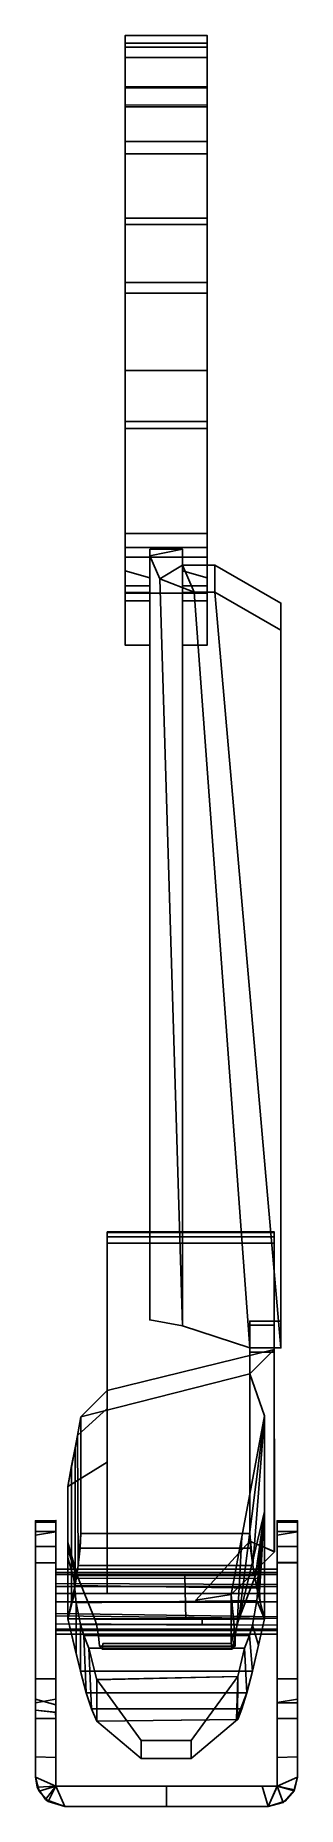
# Model space of a CAD drawing. Header units: millimetres. Extents: x 0 to 16, y 0 to 108.
import ezdxf

# ---------------------------------------------------------------- set-up
doc = ezdxf.new("R2010")
doc.units = ezdxf.units.MM
doc.layers.add('Layer1', color=1, linetype='Continuous')

msp = doc.modelspace()

# ---------------------------------------------------------------- linework, layer by layer
at = {"layer": 'Layer1'}
for points in [[(5.98, 107.19, 95.03), (5.98, 107.9, 99.49), (5.98, 103.64, 110.55), (5.98, 104.03, 104.02)], [(5.98, 107.9, 99.49), (5.98, 107.43, 102.92), (5.98, 106.59, 102.89), (5.98, 107.9, 99.49)], [(10.98, 107.19, 95.03), (5.98, 107.19, 95.03), (5.98, 107.9, 99.49), (10.98, 107.9, 99.49)], [(10.98, 107.9, 99.49), (5.98, 107.9, 99.49), (5.98, 107.43, 102.92), (10.98, 107.43, 102.92)], [(5.98, 106.59, 102.89), (5.98, 107.43, 102.92), (5.98, 106.55, 105.33), (5.98, 105.76, 105.03)], [(5.98, 107.43, 102.92), (5.98, 106.55, 105.33), (10.98, 106.55, 105.33), (10.98, 107.43, 102.92)], [(5.98, 104.77, 90.61), (5.98, 107.19, 95.03), (5.98, 104.03, 104.02), (5.98, 104.77, 90.61)], [(10.98, 104.77, 90.61), (5.98, 104.77, 90.61), (5.98, 107.19, 95.03), (10.98, 107.19, 95.03)], [(10.98, 107.19, 95.03), (10.98, 107.9, 99.49), (10.98, 103.64, 110.55), (10.98, 104.03, 104.02)], [(10.98, 107.9, 99.49), (10.98, 107.43, 102.92), (10.98, 106.59, 102.89), (10.98, 107.9, 99.49)], [(10.98, 106.59, 102.89), (10.98, 107.43, 102.92), (10.98, 106.55, 105.33), (10.98, 105.76, 105.03)], [(10.98, 104.77, 90.61), (10.98, 107.19, 95.03), (10.98, 104.03, 104.02), (10.98, 104.77, 90.61)], [(5.98, 105.77, 105.02), (5.98, 106.55, 105.33), (5.98, 105.48, 107.25), (5.98, 104.14, 109.24)], [(5.98, 106.55, 105.33), (5.98, 104.69, 108.36), (10.98, 104.7, 108.37), (10.98, 106.55, 105.33)], [(10.98, 105.77, 105.02), (10.98, 106.55, 105.33), (10.98, 105.48, 107.25), (10.98, 104.3, 108.93)], [(5.98, 101.42, 87.59), (5.98, 104.77, 90.61), (5.98, 103.53, 112.98), (5.98, 100.68, 114.95)], [(10.98, 101.42, 87.59), (5.98, 101.42, 87.59), (5.98, 104.77, 90.61), (10.98, 104.77, 90.61)], [(5.98, 104.69, 108.36), (10.98, 104.69, 108.36), (10.98, 103.67, 110.45), (5.98, 103.64, 110.55)], [(10.98, 101.42, 87.59), (10.98, 104.77, 90.61), (10.98, 103.53, 112.98), (10.98, 100.68, 114.95)], [(5.98, 103.64, 110.55), (10.98, 103.67, 110.45), (10.98, 103.53, 112.98), (5.98, 103.53, 112.98)], [(5.98, 103.53, 112.98), (10.98, 103.53, 112.98), (10.98, 100.68, 114.95), (5.98, 100.68, 114.95)], [(5.98, 96.75, 85.69), (5.98, 101.42, 87.59), (5.98, 100.68, 114.95), (5.98, 96.37, 117.94)], [(10.98, 96.75, 85.69), (5.98, 96.75, 85.69), (5.98, 101.42, 87.59), (10.98, 101.42, 87.59)], [(5.98, 100.68, 114.95), (10.98, 100.68, 114.95), (10.98, 96.37, 117.94), (5.98, 96.37, 117.94)], [(10.98, 96.75, 85.69), (10.98, 101.42, 87.59), (10.98, 100.68, 114.95), (10.98, 96.37, 117.94)], [(5.98, 92.83, 85.45), (5.98, 96.75, 85.69), (5.98, 96.37, 117.94), (5.98, 92.17, 117.18)], [(10.98, 92.83, 85.45), (5.98, 92.83, 85.45), (5.98, 96.75, 85.69), (10.98, 96.75, 85.69)], [(5.98, 96.37, 117.94), (10.98, 96.37, 117.94), (10.98, 92.17, 117.18), (5.98, 92.17, 117.18)], [(10.98, 92.83, 85.45), (10.98, 96.75, 85.69), (10.98, 96.37, 117.94), (10.98, 92.17, 117.18)], [(5.98, 87.45, 87.07), (5.98, 92.83, 85.45), (5.98, 92.17, 117.18), (5.98, 84.34, 109.55)], [(5.98, 87.45, 87.07), (10.98, 87.45, 87.07), (10.98, 92.83, 85.45), (5.98, 92.83, 85.45)], [(5.98, 92.17, 117.18), (10.98, 92.17, 117.18), (10.98, 84.34, 109.55), (5.98, 84.34, 109.55)], [(10.98, 87.45, 87.07), (10.98, 92.83, 85.45), (10.98, 92.17, 117.18), (10.98, 84.34, 109.55)], [(5.98, 87.45, 87.07), (5.98, 84.34, 109.55), (5.98, 77.51, 99.7), (5.98, 83.92, 88.25)], [(5.98, 87.45, 87.07), (5.98, 83.92, 88.25), (10.98, 83.92, 88.25), (10.98, 87.45, 87.07)], [(10.98, 87.45, 87.07), (10.98, 84.34, 109.55), (10.98, 77.51, 99.7), (10.98, 83.92, 88.25)], [(5.98, 77.51, 99.7), (5.98, 84.34, 109.55), (10.98, 84.34, 109.55), (10.98, 77.51, 99.7)], [(5.98, 83.92, 88.25), (5.98, 79.4, 87.31), (5.98, 73.86, 94.43), (5.98, 77.51, 99.7)], [(10.98, 83.92, 88.25), (10.98, 79.4, 87.31), (10.98, 73.86, 94.43), (10.98, 77.51, 99.7)], [(5.98, 76.66, 84.88), (5.98, 79.4, 87.31), (5.98, 73.86, 94.43), (5.98, 70.69, 89.86)], [(10.98, 76.66, 84.88), (10.98, 79.4, 87.31), (10.98, 73.86, 94.43), (10.98, 70.69, 89.86)], [(5.98, 73.86, 94.43), (5.98, 77.51, 99.7), (10.98, 77.51, 99.7), (10.98, 73.86, 94.43)], [(5.98, 76.66, 84.88), (5.98, 76.06, 83.9), (5.98, 72.62, 85.77), (5.98, 70.69, 89.86)], [(10.98, 76.06, 83.9), (5.98, 76.06, 83.9), (5.98, 76.66, 84.88), (10.98, 76.66, 84.88)], [(5.98, 76.06, 83.9), (5.98, 75.23, 83.3), (5.98, 74.23, 84.89), (5.98, 76.06, 83.9)], [(7.48, 74.8, 83.24), (7.48, 76.06, 83.9), (5.98, 76.06, 83.9), (5.98, 75.23, 83.3)], [(9.48, 75.58, 98.99), (9.48, 76.55, 98.31), (7.48, 76.15, 98.58), (8.09, 74.75, 99.57)], [(7.48, 76.55, 98.31), (9.48, 76.55, 98.31), (7.48, 76.15, 98.6), (7.48, 76.55, 98.31)], [(7.48, 33.56, 23.53), (7.48, 29.53, 32.21), (7.48, 76.15, 98.58), (7.48, 75.7, 83.53)], [(7.48, 76.15, 98.58), (8.09, 74.75, 99.56), (9.48, 29.18, 32.93), (7.48, 29.53, 32.21)], [(9.48, 33.56, 23.53), (9.48, 29.53, 32.21), (9.48, 76.15, 98.58), (9.48, 75.7, 83.53)], [(10.98, 74.8, 83.24), (10.98, 76.06, 83.9), (9.48, 76.06, 83.9), (9.48, 75.23, 83.3)], [(10.98, 76.66, 84.88), (10.98, 76.06, 83.9), (10.98, 72.62, 85.77), (10.98, 70.69, 89.86)], [(10.98, 76.06, 83.9), (10.98, 74.8, 83.24), (10.98, 74.23, 84.89), (10.98, 76.06, 83.9)], [(5.98, 75.23, 83.3), (5.98, 74.32, 83.31), (5.98, 74.23, 84.89), (5.98, 75.23, 83.3)], [(5.98, 74.32, 83.31), (5.98, 75.23, 83.3), (7.48, 74.8, 83.24), (7.48, 74.32, 83.31)], [(9.48, 75.58, 98.99), (10.18, 73.94, 100.13), (8.09, 74.75, 99.57), (9.48, 75.58, 98.99)], [(10.18, 73.94, 100.13), (8.09, 74.75, 99.57), (9.48, 29.18, 32.93), (13.58, 27.82, 34.47)], [(8.09, 74.75, 99.57), (10.18, 73.94, 100.13), (13.58, 27.82, 34.47), (9.48, 29.18, 32.93)], [(9.48, 75.58, 98.99), (11.44, 75.58, 98.99), (11.44, 73.94, 100.13), (10.18, 73.94, 100.13)], [(9.48, 74.32, 83.31), (9.48, 75.23, 83.3), (10.98, 74.8, 83.24), (10.98, 74.32, 83.31)], [(10.98, 74.8, 83.24), (10.98, 74.32, 83.31), (10.98, 74.23, 84.89), (10.98, 74.8, 83.24)], [(11.44, 75.58, 98.99), (15.48, 73.26, 95.68), (15.48, 71.62, 96.83), (11.44, 73.94, 100.13)], [(5.98, 74.32, 83.31), (5.98, 74.23, 84.89), (5.98, 73.98, 85.03), (5.98, 73.91, 83.52)], [(5.98, 73.91, 83.52), (5.98, 74.32, 83.31), (7.48, 74.32, 83.31), (7.48, 73.91, 83.52)], [(5.98, 73.91, 83.52), (5.98, 73.61, 83.79), (5.98, 73.73, 85.17), (5.98, 73.98, 85.03)], [(5.98, 73.4, 84.13), (5.98, 73.91, 83.52), (7.48, 73.91, 83.52), (7.48, 73.4, 84.13)], [(5.98, 73.86, 94.43), (7.48, 73.86, 94.43), (7.48, 70.69, 89.86), (5.98, 70.69, 89.86)], [(5.98, 73.61, 83.79), (5.98, 73.73, 85.17), (5.98, 72.62, 85.77), (5.98, 73.61, 83.79)], [(9.48, 73.91, 83.52), (9.48, 74.32, 83.31), (10.98, 74.32, 83.31), (10.98, 73.91, 83.52)], [(9.48, 73.4, 84.13), (9.48, 73.91, 83.52), (10.98, 73.91, 83.52), (10.98, 73.4, 84.13)], [(9.48, 73.86, 94.43), (10.98, 73.86, 94.43), (10.98, 70.69, 89.86), (9.48, 70.69, 89.86)], [(15.48, 27.82, 34.47), (13.58, 27.82, 34.47), (10.18, 73.94, 100.13), (11.44, 73.94, 100.13)], [(10.98, 74.32, 83.31), (10.98, 74.23, 84.89), (10.98, 73.98, 85.03), (10.98, 73.91, 83.52)], [(10.98, 73.91, 83.52), (10.98, 73.61, 83.79), (10.98, 73.73, 85.17), (10.98, 73.98, 85.03)], [(10.98, 73.61, 83.79), (10.98, 73.73, 85.17), (10.98, 72.62, 85.77), (10.98, 73.61, 83.79)], [(11.44, 73.94, 100.13), (15.48, 71.62, 96.83), (15.48, 27.82, 34.47)], [(5.98, 73.4, 84.13), (5.98, 70.69, 89.86), (7.48, 70.69, 89.86), (7.48, 73.4, 84.13)], [(9.48, 73.4, 84.13), (9.48, 70.69, 89.86), (10.98, 70.69, 89.86), (10.98, 73.4, 84.13)], [(15.48, 73.26, 95.68), (15.48, 71.62, 96.83), (15.48, 27.82, 34.47), (15.48, 29.46, 33.32)], [(15.08, 34.86, 18.79), (15.08, 34.9, 20.27), (4.88, 34.9, 20.27), (4.88, 34.86, 18.79)], [(15.08, 34.9, 20.27), (15.08, 34.6, 21.28), (4.88, 34.6, 21.28), (4.88, 34.9, 20.27)], [(4.88, 34.6, 21.28), (4.88, 24.13, 5.31), (4.88, 24.48, 5.05), (4.88, 34.9, 20.27)], [(4.88, 34.9, 20.27), (4.88, 34.86, 18.79), (4.88, 24.87, 4.78), (4.88, 24.48, 5.05)], [(15.08, 34.22, 17.34), (15.08, 34.86, 18.79), (4.88, 34.86, 18.79), (4.88, 34.22, 17.34)], [(4.88, 34.86, 18.79), (4.88, 34.21, 17.32), (4.88, 25.23, 4.53), (4.88, 24.87, 4.78)], [(4.88, 24.13, 5.31), (4.88, 34.6, 21.28), (4.88, 29.21, 32.91), (4.88, 12.89, 13.21)], [(15.08, 29.21, 32.91), (15.08, 34.6, 21.28), (15.08, 27.73, 8.1), (15.08, 15.4, 16.78)], [(15.08, 27.73, 8.1), (15.08, 34.21, 17.32), (4.88, 34.22, 17.34), (4.88, 25.23, 4.53)], [(4.88, 29.21, 32.91), (4.88, 27.57, 34.06), (4.88, 12.89, 13.21), (4.88, 29.21, 32.91)], [(13.58, 29.46, 33.32), (13.58, 27.82, 34.47), (15.48, 27.82, 34.47), (15.48, 29.46, 33.32)], [(13.58, 29.18, 32.93), (13.58, 27.57, 34.06), (13.58, 27.82, 34.47), (13.58, 29.46, 33.32)], [(15.08, 27.57, 34.06), (13.58, 27.57, 34.06), (13.58, 29.21, 32.91), (15.08, 29.21, 32.91)], [(15.08, 15.4, 16.78), (15.08, 27.57, 34.06), (15.08, 29.21, 32.91), (15.1, 15.39, 16.76)], [(15.08, 27.72, 8.11), (4.88, 25.23, 4.53), (3.28, 23.63, 2.26), (13.58, 26.25, 5.98)], [(13.58, 27.57, 34.06), (15.08, 27.57, 34.06), (15.08, 15.4, 16.78), (13.58, 16.03, 17.67)], [(13.58, 16.5, -7.89), (13.58, 26.25, 5.98), (3.28, 23.63, 2.26), (3.28, 16.5, -7.9)], [(13.58, 26.25, 5.98), (14.48, 23.68, 9.68), (13.77, 14.55, -9.13), (13.58, 16.5, -7.89)], [(4.88, 25.23, 4.53), (4.88, 24.13, 5.31), (3.06, 22.48, 2.61), (3.28, 23.63, 2.26)], [(3.06, 22.48, 2.61), (4.88, 24.13, 5.31), (4.88, 20.86, 7.6), (2.48, 19.37, 3.57)], [(3.06, 22.48, 2.61), (3.11, 14.55, -9.13), (3.28, 16.5, -7.9), (3.28, 23.63, 2.26)], [(12.91, 11.28, 6.61), (12.82, 10.95, 7.01), (13.1, 16.29, 11.97), (14.48, 23.68, 9.68)], [(14.48, 17.85, 1.4), (13.94, 13.94, 0.87), (12.91, 11.28, 6.61), (14.48, 23.68, 9.68)], [(12.91, 11.28, 6.61), (14.48, 23.68, 9.68), (14.48, 17.85, 1.4)], [(13.77, 14.55, -9.13), (14.02, 13.17, -9.04), (14.48, 17.85, 1.4), (14.48, 23.68, 9.68)], [(2.92, 13.34, -9.08), (2.71, 12.44, -8.45), (2.71, 20.63, 3.18), (2.92, 21.72, 2.84)], [(3.11, 14.55, -9.13), (2.92, 13.34, -9.08), (2.92, 21.72, 2.84), (3.06, 22.48, 2.61)], [(2.71, 12.32, -8.62), (2.48, 11.3, -7.9), (2.48, 19.37, 3.57), (2.71, 20.63, 3.18)], [(1.75, 17.19, -1.93), (1.75, 17.31, 0.09), (1.75, 14.72, 2.45), (1.75, 14.72, 0.46)], [(1.75, 17.31, 0.09), (1.75, 17.19, 1.93), (1.75, 14.72, 4.6), (1.75, 14.72, 2.45)], [(14.07, 14.12, -0.1), (13.94, 13.94, 0.87), (14.48, 17.85, 1.4), (14.07, 14.12, -0.1)], [(14.02, 13.17, -9.04), (14.21, 12.32, -8.62), (14.48, 11.3, -7.9), (14.48, 17.85, 1.4)], [(14.13, 13.77, -1.12), (14.07, 14.12, -0.1), (14.48, 17.85, 1.4), (14.13, 13.77, -1.12)], [(14.18, 12.87, -6.05), (14.13, 13.77, -1.12), (14.48, 17.85, 1.4), (14.17, 12.92, -5.8)], [(0.5, 17.19, -1.93), (0.5, 17.28), (0.5, 14.72, 2.43), (0.5, 14.72, 0.39)], [(0.5, 17.28), (0.5, 17.19, 1.93), (0.5, 14.72, 4.6), (0.5, 14.72, 2.43)], [(1.75, 17.28), (1.75, 17.19, 1.93), (0.5, 17.19, 1.93), (0.5, 17.28)], [(1.75, 17.19, -1.93), (1.75, 17.28), (0.5, 17.28), (0.5, 17.19, -1.93)], [(0.5, 16.41, -3.68), (0.5, 17.19, -1.93), (0.5, 14.72, 0.39), (0.5, 14.72, -1.78)], [(0.5, 17.19, 1.93), (0.5, 16.63, 3.4), (0.5, 16.09, 3.12), (0.5, 17.19, 1.93)], [(1.75, 17.19, 1.93), (1.75, 16.63, 3.4), (0.5, 16.63, 3.4), (0.5, 17.19, 1.93)], [(0.5, 17.19, -1.93), (0.5, 16.41, -3.68), (1.75, 16.6, -3.45), (1.75, 17.19, -1.93)], [(0.5, 16.09, 3.12), (0.5, 16.63, 3.4), (0.5, 15.71, 4.24), (0.5, 15.11, 4.18)], [(1.75, 15.71, 4.24), (0.5, 15.71, 4.24), (0.5, 16.63, 3.4), (1.75, 16.63, 3.4)], [(1.75, 14.72, -4.6), (0.5, 14.73, -4.6), (0.5, 16.41, -3.68), (1.75, 16.6, -3.45)], [(0.5, 14.74, -4.59), (0.5, 16.41, -3.68), (0.5, 14.72, -1.78), (0.5, 14.72, -4.6)], [(1.75, 16.6, -3.45), (1.75, 17.19, -1.93), (1.75, 14.72, 0.46), (1.75, 14.72, -4.6)], [(1.75, 16.45, 2.73), (1.75, 15.71, 4.24), (1.75, 16.63, 3.4), (1.75, 17.19, 1.93)], [(1.75, 16.45, 2.73), (1.75, 15.71, 4.24), (1.75, 15.22, 4.42), (1.75, 14.72, 4.6)], [(13.58, 16.5, -7.89), (13.63, 15.6, -8.73), (3.23, 15.6, -8.74), (3.28, 16.5, -7.9)], [(12.82, 10.95, 7.01), (12.69, 10.25, 7.18), (12.45, 12.78, 13.05), (13.1, 16.29, 11.97)], [(16.5, 17.28), (16.5, 17.19, 1.93), (15.25, 17.19, 1.93), (15.25, 17.28)], [(16.5, 17.19, -1.93), (16.5, 17.28), (15.25, 17.28), (15.25, 17.19, -1.93)], [(15.25, 17.19, -1.84), (15.25, 17.28, 0.1), (15.25, 14.72, 2.53), (15.25, 14.72, 0.49)], [(15.25, 17.28, 0.1), (15.25, 17.19, 2.03), (15.25, 14.72, 4.69), (15.25, 14.72, 2.53)], [(15.25, 17.19, -1.93), (15.25, 16.41, -3.68), (16.5, 16.6, -3.45), (16.5, 17.19, -1.93)], [(16.5, 17.19, 1.93), (16.5, 16.63, 3.4), (15.25, 16.63, 3.4), (15.25, 17.19, 1.93)], [(15.25, 16.41, -3.58), (15.25, 17.19, -1.84), (15.25, 14.72, 0.49), (15.25, 14.72, -1.69)], [(16.5, 15.71, 4.24), (15.25, 15.71, 4.24), (15.25, 16.63, 3.4), (16.5, 16.63, 3.4)], [(15.25, 16.09, 3.22), (15.25, 16.63, 3.5), (15.25, 15.71, 4.33), (15.25, 15.11, 4.28)], [(16.5, 14.72, -4.6), (15.25, 14.73, -4.6), (15.25, 16.41, -3.68), (16.5, 16.6, -3.45)], [(16.5, 17.19, -1.93), (16.5, 17.28), (16.5, 14.72, 2.43), (16.5, 14.72, 0.39)], [(16.5, 17.28), (16.5, 17.19, 1.93), (16.5, 14.72, 4.6), (16.5, 14.72, 2.43)], [(16.5, 16.41, -3.68), (16.5, 17.19, -1.93), (16.5, 14.72, 0.39), (16.5, 14.72, -1.78)], [(16.5, 16.09, 3.12), (16.5, 16.63, 3.4), (16.5, 15.71, 4.24), (16.5, 15.11, 4.18)], [(0.5, 15.11, 4.18), (0.5, 15.71, 4.24), (0.5, 14.72, 4.6), (0.5, 15.11, 4.18)], [(1.75, 14.72, 4.6), (0.5, 14.72, 4.6), (0.5, 15.71, 4.24), (1.75, 15.71, 4.24)], [(2.92, 14.12, -0.02), (3.05, 13.94, 0.87), (2.48, 15.96, -1.28), (2.48, 15.56, -1.85)], [(2.85, 13.76, -1.13), (2.92, 14.12, -0.02), (2.48, 15.56, -1.85), (2.48, 15.02, -2.61)], [(13.63, 15.6, -8.73), (13.77, 14.55, -9.13), (3.11, 14.55, -9.13), (3.23, 15.6, -8.74)], [(15.1, 15.39, 16.76), (12.45, 12.78, 13.05), (10.29, 12.44, 12.57), (13.58, 16.03, 17.67)], [(16.5, 14.72, 4.6), (15.25, 14.72, 4.6), (15.25, 15.71, 4.24), (16.5, 15.71, 4.24)], [(16.5, 15.11, 4.18), (16.5, 15.71, 4.24), (16.5, 14.72, 4.6), (16.5, 15.11, 4.18)], [(1.75, 14.72, -4.6), (1.74, 7.63, -5.85), (0.5, 7.63, -5.85), (0.5, 14.74, -4.59)], [(0.5, 7.63, -5.85), (0.5, 14.72, -4.6), (0.5, 14.72, 4.6), (0.5, 7.63, 5.85)], [(1.75, 7.63, 5.85), (0.5, 7.63, 5.85), (0.5, 14.72, 4.6), (1.75, 14.72, 4.6)], [(0.5, 7.63, -5.85), (0.5, 14.72, -4.6), (0.5, 14.72, 4.6), (0.5, 7.63, 5.85)], [(1.75, 7.63, -5.85), (1.75, 14.72, -4.6), (1.75, 14.72, 4.6), (1.75, 7.63, 5.85)], [(15.25, 14.12, 0.85), (15.25, 14.32), (1.75, 14.32), (1.75, 14.12, 0.85)], [(15.25, 14.32), (15.25, 14, -1.08), (1.75, 14, -1.08), (1.75, 14.32)], [(15.25, 13.26, 1.75), (15.25, 14.12, 0.85), (1.75, 14.12, 0.85), (1.75, 13.26, 1.75)], [(2.48, 11.3, -7.9), (2.9, 12.94, -1.81), (2.85, 13.76, -1.13), (2.48, 15.02, -2.61)], [(2.92, 14.12, -0.02), (2.85, 13.76, -1.13), (14.13, 13.77, -1.12), (14.07, 14.12, -0.1)], [(13.77, 14.55, -9.13), (14.02, 13.17, -9.04), (2.92, 13.34, -9.08), (3.11, 14.55, -9.13)], [(13.94, 13.94, 0.87), (14.07, 14.12, -0.1), (2.92, 14.12, -0.02), (3.05, 13.94, 0.87)], [(16.5, 7.63, -5.85), (15.25, 7.63, -5.85), (15.25, 14.73, -4.6), (16.5, 14.73, -4.6)], [(15.25, 14.72, 4.6), (16.5, 14.72, 4.6), (16.5, 7.63, 5.85), (15.25, 7.63, 5.85)], [(15.25, 7.63, -5.85), (15.25, 14.72, -4.6), (15.25, 14.72, 4.6), (15.25, 7.63, 5.85)], [(16.5, 7.63, -5.85), (16.5, 14.72, -4.6), (16.5, 14.72, 4.6), (16.5, 7.63, 5.85)], [(15.25, 14, -1.08), (15.25, 13.39, -1.67), (1.75, 13.45, -1.63), (1.75, 14, -1.08)], [(15.25, 12.85, -1.91), (1.75, 12.85, -1.91), (1.75, 13.45, -1.63), (15.25, 13.39, -1.67)], [(15.25, 13.26, 1.75), (15.25, 12.34, 1.98), (1.75, 12.34, 1.98), (1.75, 13.26, 1.75)], [(14.02, 13.17, -9.04), (14.21, 12.32, -8.62), (2.71, 12.32, -8.62), (2.92, 13.34, -9.08)], [(2.85, 13.76, -1.13), (14.13, 13.77, -1.12), (14.01, 12.41, -1.97), (2.99, 12.28, -1.98)], [(3.05, 13.94, 0.87), (4.13, 11.28, 6.61), (9.68, 11.28, 6.61), (9.61, 13.94, 0.87)], [(9.61, 13.94, 0.87), (9.68, 11.28, 6.61), (12.91, 11.28, 6.61), (13.94, 13.94, 0.87)], [(14.21, 12.32, -8.62), (14.48, 11.3, -7.9), (14.01, 12.41, -1.97), (14.13, 13.77, -1.12)], [(15.25, 12.34, -1.98), (1.75, 12.34, -1.98), (1.75, 12.85, -1.91), (15.25, 12.85, -1.91)], [(1.75, 12.34, 1.98), (15.25, 12.34, 1.98), (15.25, 11.31, 1.68), (1.75, 11.48, 1.78)], [(15.25, 12.34, -1.98), (15.25, 11.42, -1.75), (1.75, 11.62, -1.84), (1.75, 12.34, -1.98)], [(2.48, 11.3, -7.9), (2.9, 12.94, -1.81), (2.99, 12.28, -1.98), (2.99, 9.17, -6.4)], [(14.21, 12.32, -8.62), (14.48, 11.3, -7.9), (2.48, 11.3, -7.9), (2.71, 12.32, -8.62)], [(2.99, 12.28, -1.98), (14.01, 12.41, -1.97), (13.74, 10.92, -1.6), (3.25, 10.95, -1.63)], [(3.25, 10.95, -1.62), (2.99, 12.28, -1.98), (2.99, 9.17, -6.4), (3.25, 8.11, -5.66)], [(12.45, 9.8, 8.82), (12.66, 10.56, 7.89), (12.45, 12.78, 13.05), (12.45, 9.8, 8.82)], [(14.11, 9.7, -6.78), (13.74, 10.92, -1.6), (14.01, 12.41, -1.97), (14.48, 11.3, -7.9)], [(15.25, 11.42, -1.75), (15.25, 10.91, -1.36), (1.75, 10.99, -1.44), (1.75, 11.62, -1.84)], [(1.75, 11.48, 1.78), (1.75, 10.66, 1.04), (15.25, 10.66, 1.04), (15.26, 11.31, 1.68)], [(15.25, 10.91, -1.36), (15.25, 10.59, -0.91), (1.75, 10.59, -0.91), (1.75, 10.99, -1.44)], [(14.48, 11.3, -7.9), (13.75, 8.11, -5.66), (3.25, 8.11, -5.66), (2.48, 11.3, -7.9)], [(3.45, 10.28, -0.82), (3.25, 10.95, -1.62), (3.25, 8.11, -5.66), (3.6, 6.78, -4.43)], [(3.25, 10.95, -1.62), (13.74, 10.92, -1.6), (13.56, 10.28, -0.82), (3.45, 10.28, -0.82)], [(4.13, 11.28, 6.61), (4.23, 10.95, 7.01), (10.68, 10.95, 7.01), (10.68, 11.28, 6.61)], [(12.82, 10.95, 7.01), (12.69, 10.25, 7.18), (4.36, 10.25, 7.18), (4.23, 10.95, 7.01)], [(10.68, 11.28, 6.61), (10.68, 10.95, 7.01), (12.82, 10.95, 7.01), (12.91, 11.28, 6.61)], [(13.75, 8.11, -5.66), (13.56, 10.28, -0.82), (13.74, 10.92, -1.6), (14.11, 9.7, -6.78)], [(1.75, 10.66, 1.04), (1.75, 10.37), (15.25, 10.37), (15.25, 10.66, 1.04)], [(1.75, 10.37), (1.75, 10.59, -0.91), (15.25, 10.59, -0.91), (15.25, 10.37)], [(3.6, 6.78, -4.43), (3.45, 10.28, -0.82), (3.76, 9.51, 0.84), (3.93, 5.8, -2.9)], [(3.45, 10.28, -0.82), (13.56, 10.28, -0.82), (13.26, 9.51, 0.84), (3.76, 9.51, 0.84)], [(4.36, 10.25, 7.18), (12.69, 10.25, 7.18), (12.69, 9.62, 6.84), (4.42, 9.62, 6.84)], [(4.62, 9.8, 8.82), (4.57, 9.45, 7.85), (12.5, 9.45, 7.85), (12.45, 9.8, 8.82)], [(12.45, 9.8, 8.82), (12.5, 9.45, 7.85), (12.69, 10.25, 7.18), (12.66, 10.56, 7.89)], [(12.63, 9.62, 6.84), (12.5, 9.45, 7.85), (12.69, 10.25, 7.18), (12.63, 9.62, 6.84)], [(13.41, 6.78, -4.43), (13.26, 9.51, 0.84), (13.56, 10.28, -0.82), (13.75, 8.11, -5.66)], [(13.26, 9.51, 0.84), (12.85, 7.77, 2.19), (4.24, 7.58, 2.33), (3.76, 9.51, 0.84)], [(4.24, 7.58, 2.33), (3.76, 9.51, 0.84), (3.93, 5.8, -2.9), (4.24, 5.05, -1.27)], [(4.42, 9.62, 6.84), (4.57, 9.45, 7.85), (12.5, 9.45, 7.85), (12.63, 9.62, 6.84)], [(12.78, 5.16, -1.51), (12.85, 7.77, 2.19), (13.26, 9.51, 0.84), (13.41, 6.78, -4.43)], [(0.5, 7.63, -5.85), (0.5, 7.63, 5.85), (0.5, 6.4, 6.36), (0.5, 6.18, -6.54)], [(1.75, 6.05, 6.67), (0.5, 6.4, 6.36), (0.5, 7.63, 5.85), (1.75, 7.63, 5.85)], [(1.75, 7.63, -5.85), (1.75, 6.4, -6.37), (0.5, 6.18, -6.54), (0.5, 7.63, -5.85)], [(13.75, 8.11, -5.66), (13.41, 6.78, -4.43), (3.6, 6.78, -4.43), (3.25, 8.11, -5.66)], [(12.85, 7.77, 2.19), (10, 3.87, 5.24), (6.96, 3.87, 5.23), (4.24, 7.59, 2.34)], [(4.24, 5.05, -1.27), (6.96, 2.77, 3.66), (6.96, 3.87, 5.24), (4.24, 7.59, 2.34)], [(12.83, 5.16, -1.51), (10, 2.77, 3.66), (10, 3.87, 5.24), (12.85, 7.77, 2.19)], [(16.5, 7.63, 5.85), (16.5, 6.4, 6.36), (15.25, 6.2, 6.52), (15.25, 7.63, 5.85)], [(16.5, 6.18, -6.54), (15.25, 6.18, -6.54), (15.25, 7.63, -5.85), (16.5, 7.63, -5.85)], [(16.5, 7.63, -5.85), (16.5, 7.63, 5.85), (16.5, 6.4, 6.36), (16.5, 6.18, -6.54)], [(13.41, 6.78, -4.43), (13.1, 5.8, -2.9), (3.93, 5.8, -2.9), (3.6, 6.78, -4.43)], [(0.5, 5.21, -8.24), (0.5, 6.18, -6.54), (0.5, 6.4, 6.36), (0.5, 5.21, 8.24)], [(1.75, 5.21, 8.24), (0.5, 5.21, 8.24), (0.5, 6.4, 6.36), (1.75, 6.05, 6.67)], [(1.75, 6.4, -6.37), (1.75, 5.59, -7.24), (0.5, 5.73, -7.32), (0.5, 6.18, -6.54)], [(1.75, 5.21, -8.24), (1.73, 5.6, -7.24), (0.5, 5.73, -7.32), (0.5, 5.21, -8.24)], [(13.1, 5.8, -2.9), (12.85, 5.16, -1.51), (4.24, 5.05, -1.27), (3.93, 5.8, -2.9)], [(16.5, 5.21, 8.24), (16.5, 6.4, 6.36), (15.25, 6.2, 6.52), (15.25, 5.21, 8.24)], [(16.5, 5.21, -8.24), (15.25, 5.21, -8.24), (15.25, 6.18, -6.54), (16.5, 6.18, -6.54)], [(16.5, 5.21, -8.24), (16.5, 6.18, -6.54), (16.5, 6.4, 6.36), (16.5, 5.21, 8.24)], [(0.5, 2.88, -20.5), (0.5, 5.21, -8.24), (0.5, 5.21, 8.24), (0.5, 2.88, 20.5)], [(1.75, 2.83, 20.79), (0.5, 2.88, 20.5), (0.5, 5.21, 8.24), (1.75, 5.21, 8.24)], [(1.75, 2.83, -20.79), (1.75, 5.21, -8.24), (0.5, 5.21, -8.24), (0.5, 2.88, -20.5)], [(12.83, 5.16, -1.51), (10, 2.77, 3.66), (6.96, 2.77, 3.66), (4.24, 5.05, -1.27)], [(15.25, 2.83, 20.79), (16.5, 2.88, 20.5), (16.5, 5.21, 8.24), (15.25, 5.21, 8.24)], [(16.5, 2.88, -20.5), (16.5, 5.21, -8.24), (15.25, 5.21, -8.24), (15.25, 2.83, -20.79)], [(16.5, 2.88, -20.5), (16.5, 5.21, -8.24), (16.5, 5.21, 8.24), (16.5, 2.88, 20.5)], [(10, 2.77, 3.66), (6.96, 2.77, 3.66), (6.96, 3.87, 5.24), (10, 3.87, 5.24)], [(0.5, 1.64, -20.5), (0.5, 2.88, -20.5), (0.5, 2.88, 20.5), (0.5, 1.64, 20.5)], [(0.5, 1.64, -20.5), (1.75, 1.09, -20.79), (1.75, 2.83, -20.79), (0.5, 2.88, -20.5)], [(1.75, 1.09, 20.79), (0.5, 1.64, 20.5), (0.5, 2.88, 20.5), (1.75, 2.83, 20.79)], [(16.5, 2.88, 20.5), (16.5, 1.64, 20.5), (15.25, 1.09, 20.79), (15.25, 2.83, 20.79)], [(16.5, 1.64, -20.5), (16.49, 2.88, -20.5), (15.25, 2.83, -20.79), (15.25, 1.09, -20.79)], [(16.5, 1.64, -20.5), (16.5, 2.88, -20.5), (16.5, 2.88, 20.5), (16.5, 1.64, 20.5)], [(0.72, 0.78, -20.56), (0.5, 1.64, -20.5), (0.5, 1.64, 20.5), (0.61, 1.03, 20.53)], [(0.5, 1.64, -20.5), (0.72, 0.78, -20.56), (1.75, 1.09, -20.79), (0.5, 1.64, -20.5)], [(1.75, 1.09, 20.79), (0.61, 1.03, 20.53), (0.5, 1.64, 20.5), (1.75, 1.09, 20.79)], [(1.75, 1.09, 20.79), (1.12, 0.28, 20.65), (0.61, 1.03, 20.53), (1.75, 1.09, 20.79)], [(0.72, 0.78, -20.56), (1.28, 0.16, -20.69), (1.75, 1.09, -20.79), (0.72, 0.78, -20.56)], [(1.75, 1.09, 20.79), (2.3, -0.16, 20.9), (1.12, 0.28, 20.65), (1.75, 1.09, 20.79)], [(1.75, 1.09, -20.79), (1.28, 0.16, -20.69), (2.3, -0.16, -20.9), (1.75, 1.09, -20.79)], [(8.5, 1.09, 21.5), (8.5, -0.16, 21.5), (2.3, -0.16, 20.9), (1.75, 1.09, 20.79)], [(8.5, 1.09, 21.5), (1.75, 1.09, 20.79), (1.75, 1.09, -20.79), (8.48, 1.09, -21.5)], [(15.25, 1.09, -20.79), (15.25, 1.09, 20.79), (8.5, 1.09, 21.5), (8.48, 1.09, -21.5)], [(14.34, 1.09, 20.89), (14.7, -0.16, 20.9), (8.5, -0.16, 21.5), (8.5, 1.09, 21.5)], [(15.25, 1.09, -20.77), (14.7, -0.16, -20.9), (8.5, -0.16, -21.5), (8.5, 1.09, -21.5)], [(15.25, 1.09, 20.79), (15.62, 0.09, 20.71), (14.7, -0.16, 20.9), (14.34, 1.09, 20.89)], [(15.75, 0.18, -20.68), (16.29, 0.81, -20.55), (15.27, 1.1, -20.79), (14.7, -0.16, -20.9)], [(15.25, 1.09, 20.79), (16.5, 1.64, 20.5), (16.32, 0.87, 20.5), (15.25, 1.09, 20.79)], [(15.25, 1.09, -20.79), (16.29, 0.81, -20.55), (16.5, 1.64, -20.5), (15.25, 1.09, -20.79)], [(15.25, 1.09, 20.79), (16.32, 0.87, 20.5), (15.62, 0.09, 20.71), (15.25, 1.09, 20.79)], [(16.28, 0.79, -20.55), (16.5, 1.64, -20.5), (16.5, 1.64, 20.5), (16.32, 0.87, 20.54)], [(1.28, 0.16, -20.69), (0.72, 0.78, -20.56), (0.61, 1.03, 20.53), (1.12, 0.28, 20.65)], [(2.3, -0.16, -20.9), (1.28, 0.16, -20.69), (1.12, 0.28, 20.65), (2.3, -0.16, 20.9)], [(8.5, -0.16, -21.5), (2.3, -0.16, -20.9), (2.3, -0.16, 20.9), (8.5, -0.16, 21.5)], [(8.5, -0.16, 21.5), (14.7, -0.16, 20.9), (14.7, -0.16, -20.9), (8.5, -0.16, -21.5)]]:
    msp.add_3dface(points, dxfattribs=at)

doc.saveas('drawing.dxf')
